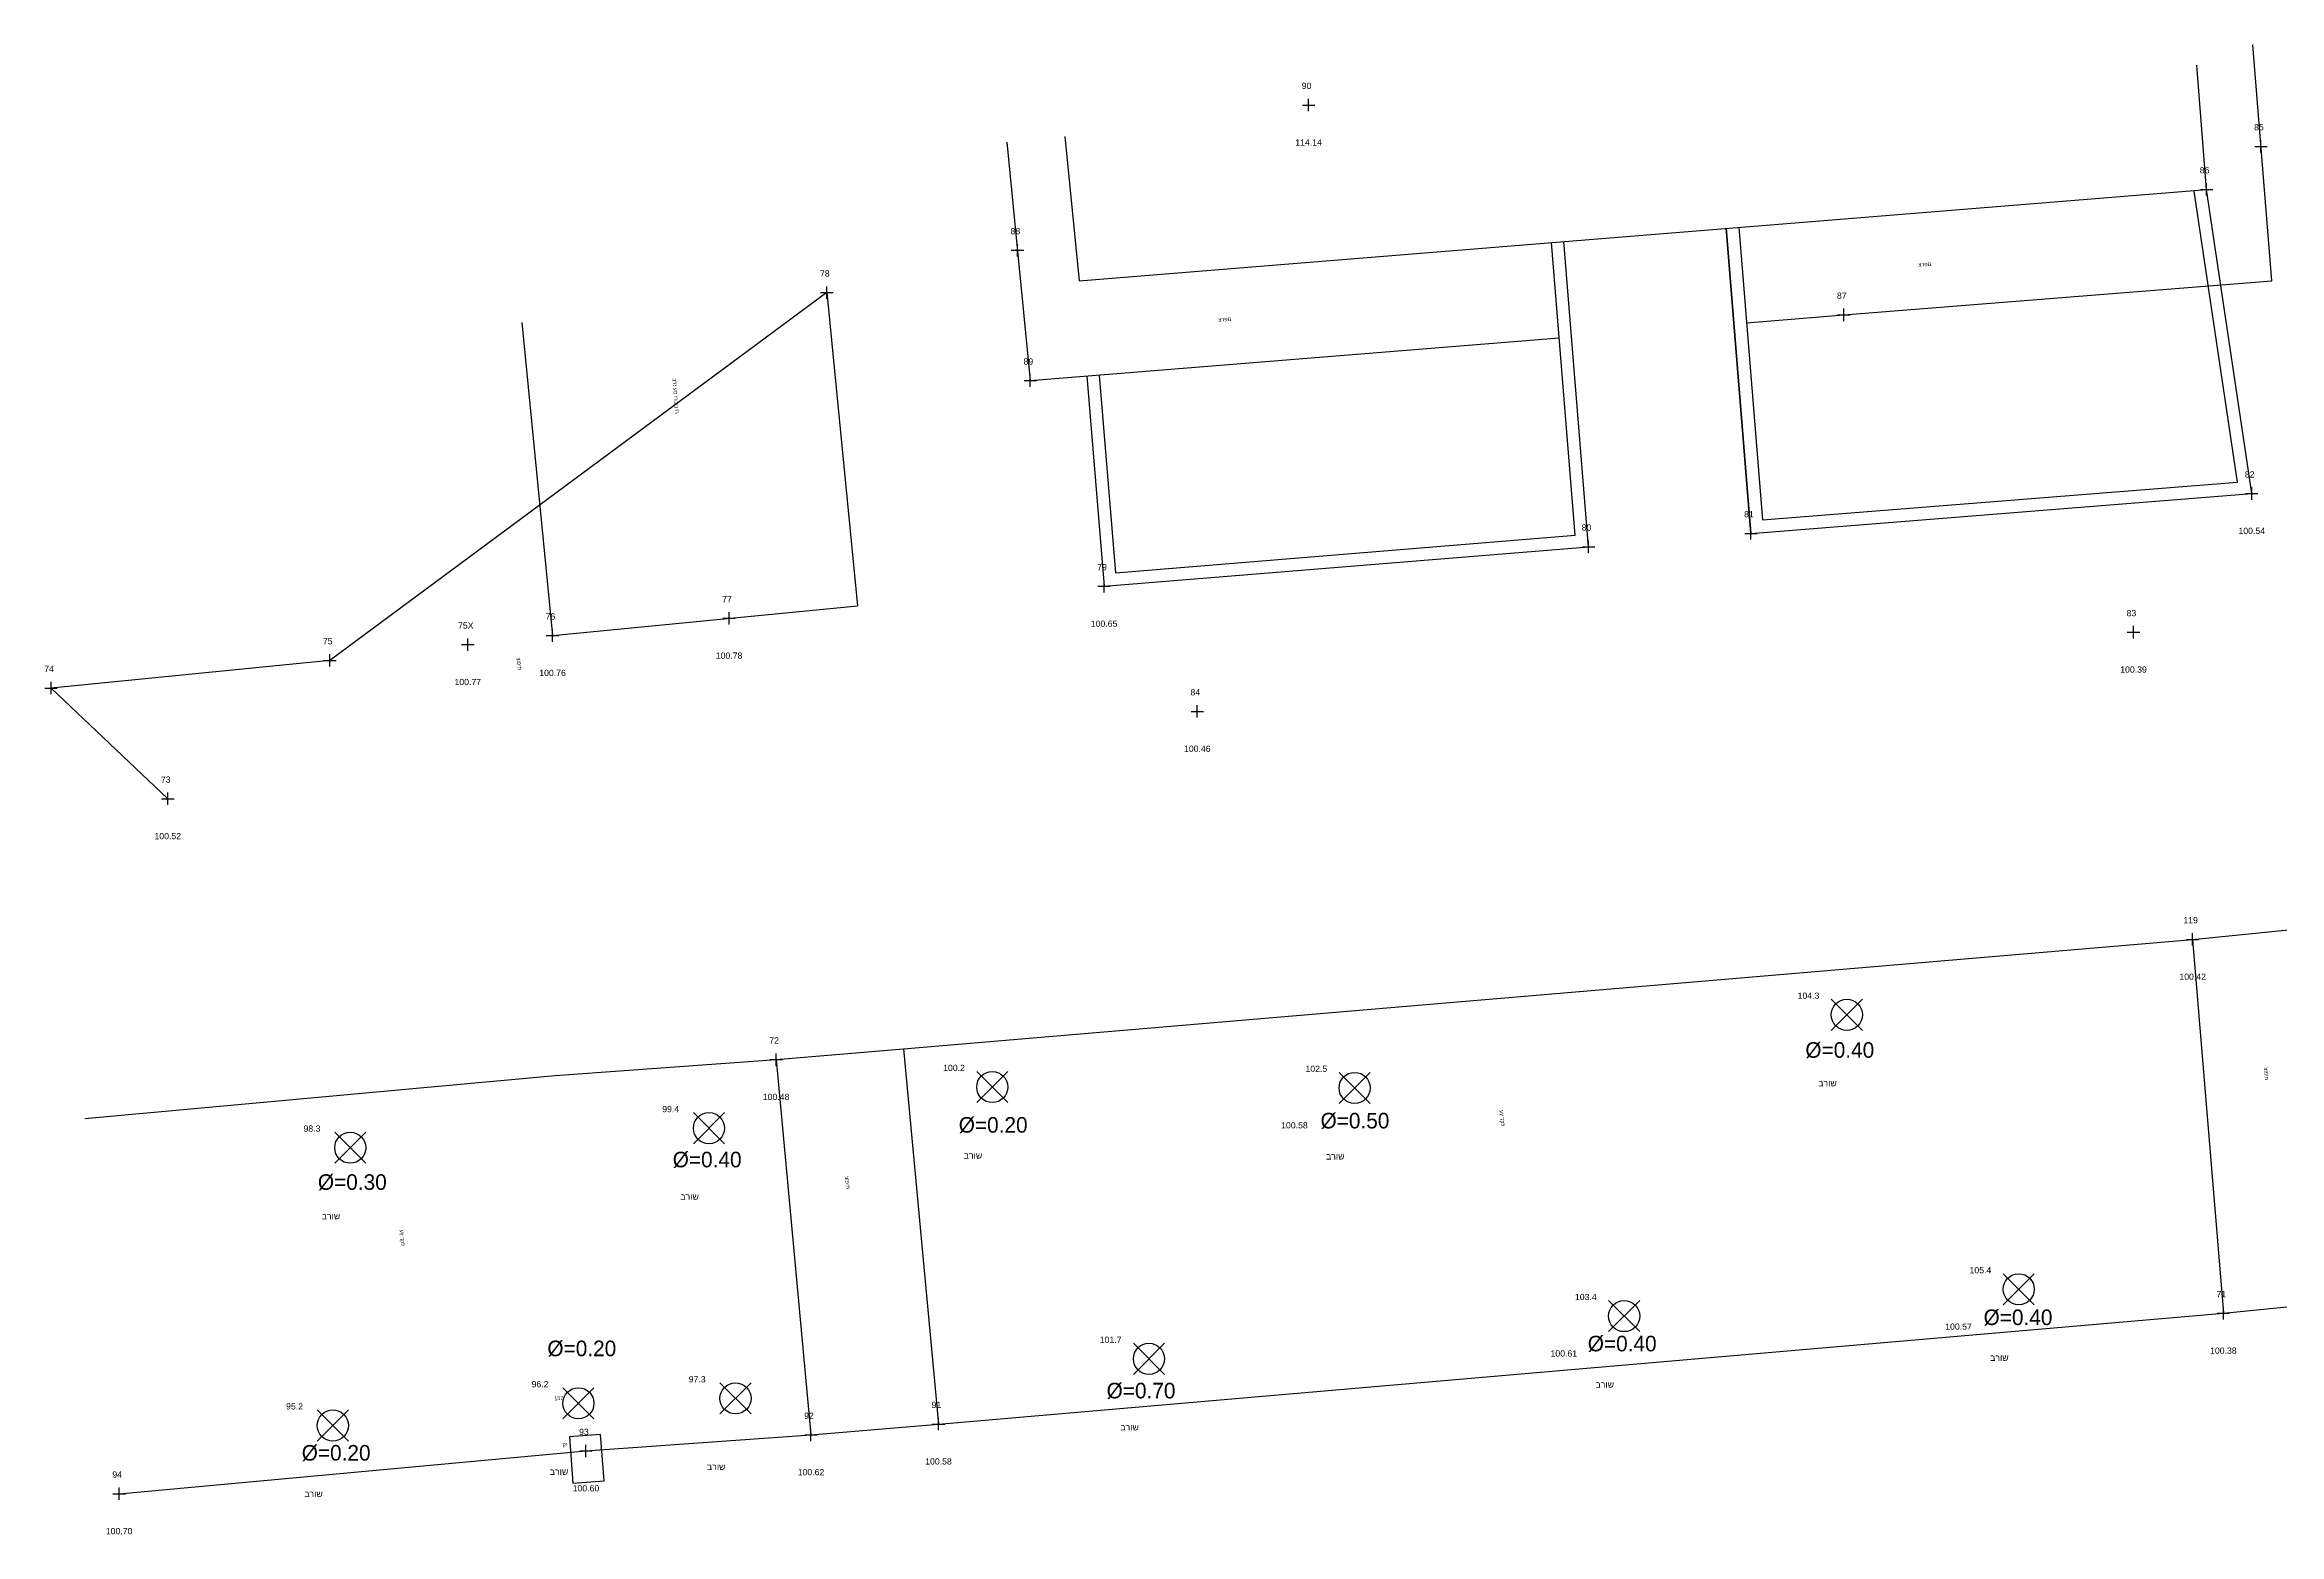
# Model space of a CAD drawing. Header units: metres. Extents: x 963.4 to 1030.8, y 966.5 to 1053.9.
# Drawn here: x 964.22 to 1000.12, y 1029.32 to 1053.25 of the extents above; entities that cross this region are included whole.
import ezdxf
from ezdxf.enums import TextEntityAlignment as Align

# ---------------------------------------------------------------- set-up
doc = ezdxf.new("R2010")
doc.units = ezdxf.units.M
for name, color, linetype in [('M1000', 7, 'Continuous'), ('M2200', 7, 'Continuous'), ('M2206', 7, 'Continuous'), ('M2299', 7, 'Continuous'), ('M2404', 7, 'Continuous'), ('M2412', 7, 'Continuous'), ('M2605', 7, 'Continuous'), ('M2801', 7, 'Continuous'), ('M4903', 7, 'Continuous'), ('TR_PNT', 7, 'Continuous')]:
    doc.layers.add(name, color=color, linetype=linetype)
doc.styles.add('HANIT_TEXT', font='Arial.ttf')
doc.styles.add('hebtxt', font='Arial.ttf')

# ---------------------------------------------------------------- blocks, each defined once
blk = doc.blocks.new('M1502_P')
for p, q in [((-0.4, 0), (0.4, 0)), ((0, -0.4), (0, 0.4))]:
    blk.add_line(p, q)
blk = doc.blocks.new('M2801_E')
for p, q in [((-1, -1), (1, 1)), ((-1, 1), (1, -1))]:
    blk.add_line(p, q)
blk.add_circle((0, 0), 1)
blk = doc.blocks.new('M4903_E')
blk.add_lwpolyline([(-1, -1.5), (1, -1.5), (1, 1.5), (-1, 1.5)], close=True)
blk = doc.blocks.new('M1000_E')

msp = doc.modelspace()

# ---------------------------------------------------------------- hatches: boundary and pattern name
at = {"layer": 'M2299'}
h = msp.add_hatch(dxfattribs=at)
h.set_pattern_fill('DOTS', scale=10)
h.paths.add_polyline_path([(972.382, 1043.754), (977.281, 1044.234), (976.788, 1049.263), (971.889, 1048.783)])

# ---------------------------------------------------------------- linework, layer by layer
at = {"layer": 'M2200'}
for p, q in [((998.949, 1050.921), (998.79, 1052.915)), ((980.609, 1051.771), (980.838, 1049.454)), ((992.999, 1050.439), (998.949, 1050.921)), ((980.838, 1049.454), (992.999, 1050.439))]:
    msp.add_line(p, q, dxfattribs=at)
for points in [[(976.788, 1049.263), (968.804, 1043.356)], [(968.804, 1043.356), (964.328, 1042.911)]]:
    msp.add_lwpolyline(points, dxfattribs=at)
at = {"layer": 'M2200', "elevation": 100.517}
msp.add_lwpolyline([(966.202, 1041.133), (964.328, 1042.911)], dxfattribs=at)
at = {"layer": 'M2206'}
for points in [[(991.558, 1048.78), (993.122, 1048.907), (999.994, 1049.454), (999.692, 1053.246)], [(979.677, 1051.679), (980.056, 1047.849), (988.551, 1048.537)], [(976.788, 1049.263), (977.281, 1044.234)]]:
    msp.add_lwpolyline(points, dxfattribs=at)
at = {"layer": 'M2206', "elevation": 100.764}
for points in [[(971.889, 1048.783), (972.382, 1043.754)], [(972.382, 1043.754), (977.281, 1044.234)]]:
    msp.add_lwpolyline(points, dxfattribs=at)
at = {"layer": 'M2404'}
for p, q in [((998.725, 1038.874, 100.481), (1000.795, 1039.082, 100.481)), ((998.725, 1038.874, 100.481), (999.218, 1032.867, 100.481)), ((975.973, 1036.943, 100.481), (978.021, 1037.116, 100.481)), ((975.973, 1036.943, 100.481), (976.533, 1030.915, 100.481)), ((978.021, 1037.116, 100.481), (978.581, 1031.088, 100.481)), ((999.218, 1032.867, 100.481), (1001.288, 1033.075, 100.481)), ((976.533, 1030.915, 100.481), (978.581, 1031.088, 100.481))]:
    msp.add_line(p, q, dxfattribs=at)
at = {"layer": 'M2412'}
for points, elevation in [([(978.021, 1037.116), (998.725, 1038.874)], 100.481), ([(964.868, 1035.995), (972.426, 1036.689), (975.973, 1036.943)], 100.697), ([(978.581, 1031.088), (999.218, 1032.867)], 100.585), ([(965.421, 1029.968), (972.919, 1030.656), (976.533, 1030.915), (978.581, 1031.088)], 100.697), ([(965.421, 1029.968), (972.919, 1030.656), (976.533, 1030.915)], 100.697)]:
    msp.add_lwpolyline(points, dxfattribs=dict(at, elevation=elevation))
at = {"layer": 'M2605'}
for p, q in [((991.631, 1045.396), (999.674, 1046.036)), ((981.24, 1044.545, 100.649), (989.023, 1045.182, 100.649))]:
    msp.add_line(p, q, dxfattribs=at)
for points in [[(991.234, 1050.296), (991.631, 1045.396), (999.674, 1046.036), (998.949, 1050.921)], [(991.434, 1050.312), (991.814, 1045.611), (999.445, 1046.218), (998.751, 1050.892)], [(991.631, 1045.396), (991.234, 1050.296)], [(980.963, 1047.922), (981.24, 1044.545), (989.023, 1045.182), (988.626, 1050.085)], [(981.163, 1047.939), (981.423, 1044.761), (988.808, 1045.365), (988.427, 1050.069)]]:
    msp.add_lwpolyline(points, dxfattribs=at)

# ---------------------------------------------------------------- block references
at = {"layer": 'M1000'}
ref = msp.add_blockref('M1000_E', (995.078, 1049.612), dxfattribs=dict(at, xscale=0.25, yscale=0.25, zscale=0.25, rotation=4.55))
ref.add_attrib('DESC', 'צרפם', dxfattribs={"layer": '0', "height": 0.0625, "rotation": 4.55, "style": 'hebtxt'}).set_placement((994.426, 1049.685), align=Align.CENTER)
ref = msp.add_blockref('M1000_E', (983.836, 1048.728), dxfattribs=dict(at, xscale=0.25, yscale=0.25, zscale=0.25, rotation=4.63))
ref.add_attrib('DESC', 'צרפם', dxfattribs={"layer": '0', "height": 0.0625, "rotation": 4.63, "style": 'hebtxt'}).set_placement((983.183, 1048.801), align=Align.CENTER)
ref = msp.add_blockref('M1000_E', (974.253, 1046.949), dxfattribs=dict(at, xscale=0.25, yscale=0.25, zscale=0.25, rotation=274.14))
ref.add_attrib('DESC', 'ברז עם זרבובית', dxfattribs={"layer": '0', "height": 0.0625, "rotation": -85.86, "style": 'hebtxt'}).set_placement((974.331, 1047.601), align=Align.CENTER)
ref = msp.add_blockref('M1000_E', (971.749, 1042.642), dxfattribs=dict(at, xscale=0.25, yscale=0.25, zscale=0.25, rotation=275.31))
ref.add_attrib('DESC', 'צופית', dxfattribs={"layer": '0', "height": 0.0625, "rotation": -84.69, "style": 'hebtxt'}).set_placement((971.814, 1043.296), align=Align.CENTER)
ref = msp.add_blockref('M1000_E', (999.805, 1036.058), dxfattribs=dict(at, xscale=0.25, yscale=0.25, zscale=0.25, rotation=274.69))
ref.add_attrib('DESC', 'צופית', dxfattribs={"layer": '0', "height": 0.0625, "rotation": -85.31, "style": 'hebtxt'}).set_placement((999.877, 1036.711), align=Align.CENTER)
ref = msp.add_blockref('M1000_E', (987.539, 1035.344), dxfattribs=dict(at, xscale=0.25, yscale=0.25, zscale=0.25, rotation=275.31))
ref.add_attrib('DESC', 'עץ דקל', dxfattribs={"layer": '0', "height": 0.0625, "rotation": -84.69, "style": 'hebtxt'}).set_placement((987.604, 1035.998), align=Align.CENTER)
ref = msp.add_blockref('M1000_E', (977.022, 1034.31), dxfattribs=dict(at, xscale=0.25, yscale=0.25, zscale=0.25, rotation=275.31))
ref.add_attrib('DESC', 'צופית', dxfattribs={"layer": '0', "height": 0.0625, "rotation": -84.69, "style": 'hebtxt'}).set_placement((977.087, 1034.964), align=Align.CENTER)
ref = msp.add_blockref('M1000_E', (969.872, 1033.422), dxfattribs=dict(at, xscale=0.25, yscale=0.25, zscale=0.25, rotation=275.31))
ref.add_attrib('DESC', 'עץ דקל', dxfattribs={"layer": '0', "height": 0.0625, "rotation": -84.69, "style": 'hebtxt'}).set_placement((969.937, 1034.076), align=Align.CENTER)
at = {"layer": 'M2801'}
ref = msp.add_blockref('M2801_E', (993.17, 1037.662), dxfattribs=dict(at, xscale=0.25, yscale=0.25, zscale=0.25))
ref.add_attrib('NAME', '104.3', dxfattribs={"layer": '0', "height": 0.1, "style": 'HANIT_TEXT'}).set_placement((992.555, 1037.919), align=Align.CENTER)
ref.add_attrib('MARK', 'ברוש', dxfattribs={"layer": '0', "height": 0.1, "style": 'HANIT_TEXT'}).set_placement((992.86, 1036.512), align=Align.CENTER)
ref = msp.add_blockref('M2801_E', (979.445, 1036.502), dxfattribs=dict(at, xscale=0.25, yscale=0.25, zscale=0.25))
ref.add_attrib('NAME', '100.2', dxfattribs={"layer": '0', "height": 0.1, "style": 'HANIT_TEXT'}).set_placement((978.83, 1036.759), align=Align.CENTER)
ref.add_attrib('MARK', 'ברוש', dxfattribs={"layer": '0', "height": 0.1, "style": 'HANIT_TEXT'}).set_placement((979.135, 1035.352), align=Align.CENTER)
ref = msp.add_blockref('M2801_E', (985.265, 1036.487, 100.584), dxfattribs=dict(at, xscale=0.25, yscale=0.25, zscale=0.25))
ref.add_attrib('NAME', '102.5', dxfattribs={"layer": '0', "height": 0.1, "style": 'HANIT_TEXT'}).set_placement((984.65, 1036.745, 100.584), align=Align.CENTER)
ref.add_attrib('HEIGHT', '100.58', dxfattribs={"layer": '0', "height": 0.1, "style": 'HANIT_TEXT'}).set_placement((984.298, 1035.837, 100.584), align=Align.CENTER)
ref.add_attrib('MARK', 'ברוש', dxfattribs={"layer": '0', "height": 0.1, "style": 'HANIT_TEXT'}).set_placement((984.955, 1035.337, 100.584), align=Align.CENTER)
ref = msp.add_blockref('M2801_E', (974.894, 1035.84), dxfattribs=dict(at, xscale=0.25, yscale=0.25, zscale=0.25))
ref.add_attrib('NAME', '99.4', dxfattribs={"layer": '0', "height": 0.1, "style": 'HANIT_TEXT'}).set_placement((974.279, 1036.097), align=Align.CENTER)
ref.add_attrib('MARK', 'ברוש', dxfattribs={"layer": '0', "height": 0.1, "style": 'HANIT_TEXT'}).set_placement((974.584, 1034.69), align=Align.CENTER)
ref = msp.add_blockref('M2801_E', (969.133, 1035.527), dxfattribs=dict(at, xscale=0.25, yscale=0.25, zscale=0.25))
ref.add_attrib('NAME', '98.3', dxfattribs={"layer": '0', "height": 0.1, "style": 'HANIT_TEXT'}).set_placement((968.518, 1035.784), align=Align.CENTER)
ref.add_attrib('MARK', 'ברוש', dxfattribs={"layer": '0', "height": 0.1, "style": 'HANIT_TEXT'}).set_placement((968.823, 1034.377), align=Align.CENTER)
ref = msp.add_blockref('M2801_E', (995.931, 1033.253, 100.566), dxfattribs=dict(at, xscale=0.25, yscale=0.25, zscale=0.25))
ref.add_attrib('NAME', '105.4', dxfattribs={"layer": '0', "height": 0.1, "style": 'HANIT_TEXT'}).set_placement((995.316, 1033.51, 100.566), align=Align.CENTER)
ref.add_attrib('HEIGHT', '100.57', dxfattribs={"layer": '0', "height": 0.1, "style": 'HANIT_TEXT'}).set_placement((994.964, 1032.603, 100.566), align=Align.CENTER)
ref.add_attrib('MARK', 'ברוש', dxfattribs={"layer": '0', "height": 0.1, "style": 'HANIT_TEXT'}).set_placement((995.621, 1032.103, 100.566), align=Align.CENTER)
ref = msp.add_blockref('M2801_E', (989.593, 1032.822, 100.612), dxfattribs=dict(at, xscale=0.25, yscale=0.25, zscale=0.25))
ref.add_attrib('NAME', '103.4', dxfattribs={"layer": '0', "height": 0.1, "style": 'HANIT_TEXT'}).set_placement((988.978, 1033.079, 100.612), align=Align.CENTER)
ref.add_attrib('HEIGHT', '100.61', dxfattribs={"layer": '0', "height": 0.1, "style": 'HANIT_TEXT'}).set_placement((988.625, 1032.172, 100.612), align=Align.CENTER)
ref.add_attrib('MARK', 'ברוש', dxfattribs={"layer": '0', "height": 0.1, "style": 'HANIT_TEXT'}).set_placement((989.283, 1031.672, 100.612), align=Align.CENTER)
ref = msp.add_blockref('M2801_E', (981.961, 1032.135), dxfattribs=dict(at, xscale=0.25, yscale=0.25, zscale=0.25))
ref.add_attrib('NAME', '101.7', dxfattribs={"layer": '0', "height": 0.1, "style": 'HANIT_TEXT'}).set_placement((981.346, 1032.392), align=Align.CENTER)
ref.add_attrib('MARK', 'ברוש', dxfattribs={"layer": '0', "height": 0.1, "style": 'HANIT_TEXT'}).set_placement((981.651, 1030.985), align=Align.CENTER)
ref = msp.add_blockref('M2801_E', (972.797, 1031.421), dxfattribs=dict(at, xscale=0.25, yscale=0.25, zscale=0.25))
ref.add_attrib('NAME', '96.2', dxfattribs={"layer": '0', "height": 0.1, "style": 'HANIT_TEXT'}).set_placement((972.182, 1031.678), align=Align.CENTER)
ref.add_attrib('MARK', 'ברוש', dxfattribs={"layer": '0', "height": 0.1, "style": 'HANIT_TEXT'}).set_placement((972.487, 1030.271), align=Align.CENTER)
ref = msp.add_blockref('M2801_E', (975.32, 1031.5), dxfattribs=dict(at, xscale=0.25, yscale=0.25, zscale=0.25))
ref.add_attrib('NAME', '97.3', dxfattribs={"layer": '0', "height": 0.1, "style": 'HANIT_TEXT'}).set_placement((974.705, 1031.757), align=Align.CENTER)
ref.add_attrib('MARK', 'ברוש', dxfattribs={"layer": '0', "height": 0.1, "style": 'HANIT_TEXT'}).set_placement((975.01, 1030.35), align=Align.CENTER)
ref = msp.add_blockref('M2801_E', (968.853, 1031.065), dxfattribs=dict(at, xscale=0.25, yscale=0.25, zscale=0.25))
ref.add_attrib('NAME', '95.2', dxfattribs={"layer": '0', "height": 0.1, "style": 'HANIT_TEXT'}).set_placement((968.238, 1031.322), align=Align.CENTER)
ref.add_attrib('MARK', 'ברוש', dxfattribs={"layer": '0', "height": 0.1, "style": 'HANIT_TEXT'}).set_placement((968.543, 1029.915), align=Align.CENTER)
at = {"layer": 'M4903'}
ref = msp.add_blockref('M4903_E', (972.931, 1030.529), dxfattribs=dict(at, xscale=0.25, yscale=0.25, zscale=0.25, rotation=4.379))
ref.add_attrib('NAME', '157', dxfattribs={"layer": '0', "height": 0.0625, "rotation": 4.379, "style": 'hebtxt'}).set_placement((972.485, 1031.473), align=Align.CENTER)
ref.add_attrib('MARK', 'קו', dxfattribs={"layer": '0', "height": 0.0625, "rotation": 4.379, "style": 'hebtxt'}).set_placement((972.582, 1030.728), align=Align.CENTER)
at = {"layer": 'TR_PNT'}
ref = msp.add_blockref('M1502_P', (984.525, 1052.276, 114.144), dxfattribs=dict(at, xscale=0.25, yscale=0.25, zscale=0.25))
ref.add_attrib('NAME', '90', dxfattribs={"layer": '0', "height": 0.1, "style": 'HANIT_TEXT'}).set_placement((984.492, 1052.534, 114.144), align=Align.CENTER)
ref.add_attrib('HEIGHT', '114.14', dxfattribs={"layer": '0', "height": 0.1, "style": 'HANIT_TEXT'}).set_placement((984.525, 1051.626, 114.144), align=Align.CENTER)
ref = msp.add_blockref('M1502_P', (999.822, 1051.612), dxfattribs=dict(at, xscale=0.25, yscale=0.25, zscale=0.25))
ref.add_attrib('NAME', '85', dxfattribs={"layer": '0', "height": 0.1, "style": 'HANIT_TEXT'}).set_placement((999.789, 1051.87), align=Align.CENTER)
ref = msp.add_blockref('M1502_P', (998.949, 1050.921), dxfattribs=dict(at, xscale=0.25, yscale=0.25, zscale=0.25))
ref.add_attrib('NAME', '86', dxfattribs={"layer": '0', "height": 0.1, "style": 'HANIT_TEXT'}).set_placement((998.916, 1051.178), align=Align.CENTER)
ref = msp.add_blockref('M1502_P', (979.849, 1049.943), dxfattribs=dict(at, xscale=0.25, yscale=0.25, zscale=0.25))
ref.add_attrib('NAME', '88', dxfattribs={"layer": '0', "height": 0.1, "style": 'HANIT_TEXT'}).set_placement((979.817, 1050.2), align=Align.CENTER)
ref = msp.add_blockref('M1502_P', (976.788, 1049.263), dxfattribs=dict(at, xscale=0.25, yscale=0.25, zscale=0.25))
ref.add_attrib('NAME', '78', dxfattribs={"layer": '0', "height": 0.1, "style": 'HANIT_TEXT'}).set_placement((976.755, 1049.52), align=Align.CENTER)
ref = msp.add_blockref('M1502_P', (993.122, 1048.907), dxfattribs=dict(at, xscale=0.25, yscale=0.25, zscale=0.25))
ref.add_attrib('NAME', '87', dxfattribs={"layer": '0', "height": 0.1, "style": 'HANIT_TEXT'}).set_placement((993.089, 1049.164), align=Align.CENTER)
ref = msp.add_blockref('M1502_P', (980.056, 1047.849), dxfattribs=dict(at, xscale=0.25, yscale=0.25, zscale=0.25))
ref.add_attrib('NAME', '89', dxfattribs={"layer": '0', "height": 0.1, "style": 'HANIT_TEXT'}).set_placement((980.024, 1048.106), align=Align.CENTER)
ref = msp.add_blockref('M1502_P', (999.674, 1046.036, 100.539), dxfattribs=dict(at, xscale=0.25, yscale=0.25, zscale=0.25))
ref.add_attrib('NAME', '82', dxfattribs={"layer": '0', "height": 0.1, "style": 'HANIT_TEXT'}).set_placement((999.641, 1046.293, 100.539), align=Align.CENTER)
ref.add_attrib('HEIGHT', '100.54', dxfattribs={"layer": '0', "height": 0.1, "style": 'HANIT_TEXT'}).set_placement((999.674, 1045.386, 100.539), align=Align.CENTER)
ref = msp.add_blockref('M1502_P', (989.023, 1045.182), dxfattribs=dict(at, xscale=0.25, yscale=0.25, zscale=0.25))
ref.add_attrib('NAME', '80', dxfattribs={"layer": '0', "height": 0.1, "style": 'HANIT_TEXT'}).set_placement((988.99, 1045.439), align=Align.CENTER)
ref = msp.add_blockref('M1502_P', (991.631, 1045.396), dxfattribs=dict(at, xscale=0.25, yscale=0.25, zscale=0.25))
ref.add_attrib('NAME', '81', dxfattribs={"layer": '0', "height": 0.1, "style": 'HANIT_TEXT'}).set_placement((991.598, 1045.653), align=Align.CENTER)
ref = msp.add_blockref('M1502_P', (981.24, 1044.545, 100.649), dxfattribs=dict(at, xscale=0.25, yscale=0.25, zscale=0.25))
ref.add_attrib('NAME', '79', dxfattribs={"layer": '0', "height": 0.1, "style": 'HANIT_TEXT'}).set_placement((981.207, 1044.803, 100.649), align=Align.CENTER)
ref.add_attrib('HEIGHT', '100.65', dxfattribs={"layer": '0', "height": 0.1, "style": 'HANIT_TEXT'}).set_placement((981.24, 1043.895, 100.649), align=Align.CENTER)
ref = msp.add_blockref('M1502_P', (972.382, 1043.754, 100.764), dxfattribs=dict(at, xscale=0.25, yscale=0.25, zscale=0.25))
ref.add_attrib('NAME', '76', dxfattribs={"layer": '0', "height": 0.1, "style": 'HANIT_TEXT'}).set_placement((972.349, 1044.011, 100.764), align=Align.CENTER)
ref.add_attrib('HEIGHT', '100.76', dxfattribs={"layer": '0', "height": 0.1, "style": 'HANIT_TEXT'}).set_placement((972.382, 1043.104, 100.764), align=Align.CENTER)
ref = msp.add_blockref('M1502_P', (975.217, 1044.032, 100.775), dxfattribs=dict(at, xscale=0.25, yscale=0.25, zscale=0.25))
ref.add_attrib('NAME', '77', dxfattribs={"layer": '0', "height": 0.1, "style": 'HANIT_TEXT'}).set_placement((975.184, 1044.289, 100.775), align=Align.CENTER)
ref.add_attrib('HEIGHT', '100.78', dxfattribs={"layer": '0', "height": 0.1, "style": 'HANIT_TEXT'}).set_placement((975.217, 1043.382, 100.775), align=Align.CENTER)
ref = msp.add_blockref('M1502_P', (997.775, 1043.808, 100.386), dxfattribs=dict(at, xscale=0.25, yscale=0.25, zscale=0.25))
ref.add_attrib('NAME', '83', dxfattribs={"layer": '0', "height": 0.1, "style": 'HANIT_TEXT'}).set_placement((997.742, 1044.065, 100.386), align=Align.CENTER)
ref.add_attrib('HEIGHT', '100.39', dxfattribs={"layer": '0', "height": 0.1, "style": 'HANIT_TEXT'}).set_placement((997.775, 1043.158, 100.386), align=Align.CENTER)
ref = msp.add_blockref('M1502_P', (971.021, 1043.608, 100.77), dxfattribs=dict(at, xscale=0.25, yscale=0.25, zscale=0.25))
ref.add_attrib('NAME', '75X', dxfattribs={"layer": '0', "height": 0.1, "style": 'HANIT_TEXT'}).set_placement((970.988, 1043.865, 100.77), align=Align.CENTER)
ref.add_attrib('HEIGHT', '100.77', dxfattribs={"layer": '0', "height": 0.1, "style": 'HANIT_TEXT'}).set_placement((971.021, 1042.958, 100.77), align=Align.CENTER)
ref = msp.add_blockref('M1502_P', (968.804, 1043.356), dxfattribs=dict(at, xscale=0.25, yscale=0.25, zscale=0.25))
ref.add_attrib('NAME', '75', dxfattribs={"layer": '0', "height": 0.1, "style": 'HANIT_TEXT'}).set_placement((968.771, 1043.613), align=Align.CENTER)
ref = msp.add_blockref('M1502_P', (964.328, 1042.911), dxfattribs=dict(at, xscale=0.25, yscale=0.25, zscale=0.25))
ref.add_attrib('NAME', '74', dxfattribs={"layer": '0', "height": 0.1, "style": 'HANIT_TEXT'}).set_placement((964.295, 1043.168), align=Align.CENTER)
ref = msp.add_blockref('M1502_P', (982.738, 1042.536, 100.459), dxfattribs=dict(at, xscale=0.25, yscale=0.25, zscale=0.25))
ref.add_attrib('NAME', '84', dxfattribs={"layer": '0', "height": 0.1, "style": 'HANIT_TEXT'}).set_placement((982.706, 1042.793, 100.459), align=Align.CENTER)
ref.add_attrib('HEIGHT', '100.46', dxfattribs={"layer": '0', "height": 0.1, "style": 'HANIT_TEXT'}).set_placement((982.738, 1041.886, 100.459), align=Align.CENTER)
ref = msp.add_blockref('M1502_P', (966.202, 1041.133, 100.517), dxfattribs=dict(at, xscale=0.25, yscale=0.25, zscale=0.25))
ref.add_attrib('NAME', '73', dxfattribs={"layer": '0', "height": 0.1, "style": 'HANIT_TEXT'}).set_placement((966.169, 1041.39, 100.517), align=Align.CENTER)
ref.add_attrib('HEIGHT', '100.52', dxfattribs={"layer": '0', "height": 0.1, "style": 'HANIT_TEXT'}).set_placement((966.202, 1040.483, 100.517), align=Align.CENTER)
ref = msp.add_blockref('M1502_P', (998.725, 1038.874, 100.425), dxfattribs=dict(at, xscale=0.25, yscale=0.25, zscale=0.25))
ref.add_attrib('NAME', '119', dxfattribs={"layer": '0', "height": 0.1, "style": 'HANIT_TEXT'}).set_placement((998.692, 1039.131, 100.425), align=Align.CENTER)
ref.add_attrib('HEIGHT', '100.42', dxfattribs={"layer": '0', "height": 0.1, "style": 'HANIT_TEXT'}).set_placement((998.725, 1038.224, 100.425), align=Align.CENTER)
ref = msp.add_blockref('M1502_P', (975.973, 1036.943, 100.481), dxfattribs=dict(at, xscale=0.25, yscale=0.25, zscale=0.25))
ref.add_attrib('NAME', '72', dxfattribs={"layer": '0', "height": 0.1, "style": 'HANIT_TEXT'}).set_placement((975.94, 1037.2, 100.481), align=Align.CENTER)
ref.add_attrib('HEIGHT', '100.48', dxfattribs={"layer": '0', "height": 0.1, "style": 'HANIT_TEXT'}).set_placement((975.973, 1036.293, 100.481), align=Align.CENTER)
ref = msp.add_blockref('M1502_P', (999.218, 1032.867, 100.38), dxfattribs=dict(at, xscale=0.25, yscale=0.25, zscale=0.25))
ref.add_attrib('NAME', '71', dxfattribs={"layer": '0', "height": 0.1, "style": 'HANIT_TEXT'}).set_placement((999.185, 1033.124, 100.38), align=Align.CENTER)
ref.add_attrib('HEIGHT', '100.38', dxfattribs={"layer": '0', "height": 0.1, "style": 'HANIT_TEXT'}).set_placement((999.218, 1032.217, 100.38), align=Align.CENTER)
ref = msp.add_blockref('M1502_P', (976.533, 1030.915, 100.622), dxfattribs=dict(at, xscale=0.25, yscale=0.25, zscale=0.25))
ref.add_attrib('NAME', '92', dxfattribs={"layer": '0', "height": 0.1, "style": 'HANIT_TEXT'}).set_placement((976.5, 1031.172, 100.622), align=Align.CENTER)
ref.add_attrib('HEIGHT', '100.62', dxfattribs={"layer": '0', "height": 0.1, "style": 'HANIT_TEXT'}).set_placement((976.533, 1030.265, 100.622), align=Align.CENTER)
ref = msp.add_blockref('M1502_P', (978.581, 1031.088, 100.585), dxfattribs=dict(at, xscale=0.25, yscale=0.25, zscale=0.25))
ref.add_attrib('NAME', '91', dxfattribs={"layer": '0', "height": 0.1, "style": 'HANIT_TEXT'}).set_placement((978.548, 1031.345, 100.585), align=Align.CENTER)
ref.add_attrib('HEIGHT', '100.58', dxfattribs={"layer": '0', "height": 0.1, "style": 'HANIT_TEXT'}).set_placement((978.581, 1030.438, 100.585), align=Align.CENTER)
ref = msp.add_blockref('M1502_P', (972.919, 1030.656, 100.604), dxfattribs=dict(at, xscale=0.25, yscale=0.25, zscale=0.25))
ref.add_attrib('NAME', '93', dxfattribs={"layer": '0', "height": 0.1, "style": 'HANIT_TEXT'}).set_placement((972.886, 1030.913, 100.604), align=Align.CENTER)
ref.add_attrib('HEIGHT', '100.60', dxfattribs={"layer": '0', "height": 0.1, "style": 'HANIT_TEXT'}).set_placement((972.919, 1030.006, 100.604), align=Align.CENTER)
ref = msp.add_blockref('M1502_P', (965.421, 1029.968, 100.697), dxfattribs=dict(at, xscale=0.25, yscale=0.25, zscale=0.25))
ref.add_attrib('NAME', '94', dxfattribs={"layer": '0', "height": 0.1, "style": 'HANIT_TEXT'}).set_placement((965.389, 1030.226, 100.697), align=Align.CENTER)
ref.add_attrib('HEIGHT', '100.70', dxfattribs={"layer": '0', "height": 0.1, "style": 'HANIT_TEXT'}).set_placement((965.421, 1029.318, 100.697), align=Align.CENTER)

# ---------------------------------------------------------------- texts
at = {"layer": 'M1000'}
for s, p in [('%%C=0.40', (992.504, 1036.972)), ('%%C=0.20', (978.906, 1035.769)), ('%%C=0.50', (984.717, 1035.837)), ('%%C=0.40', (974.312, 1035.212)), ('%%C=0.30', (968.613, 1034.85)), ('%%C=0.40', (995.367, 1032.678)), ('%%C=0.20', (972.299, 1032.178)), ('%%C=0.40', (989.009, 1032.256)), ('%%C=0.70', (981.281, 1031.5)), ('%%C=0.20', (968.353, 1030.501))]:
    msp.add_text(s, height=0.25, dxfattribs=at).set_placement(p)

doc.saveas('drawing.dxf')
